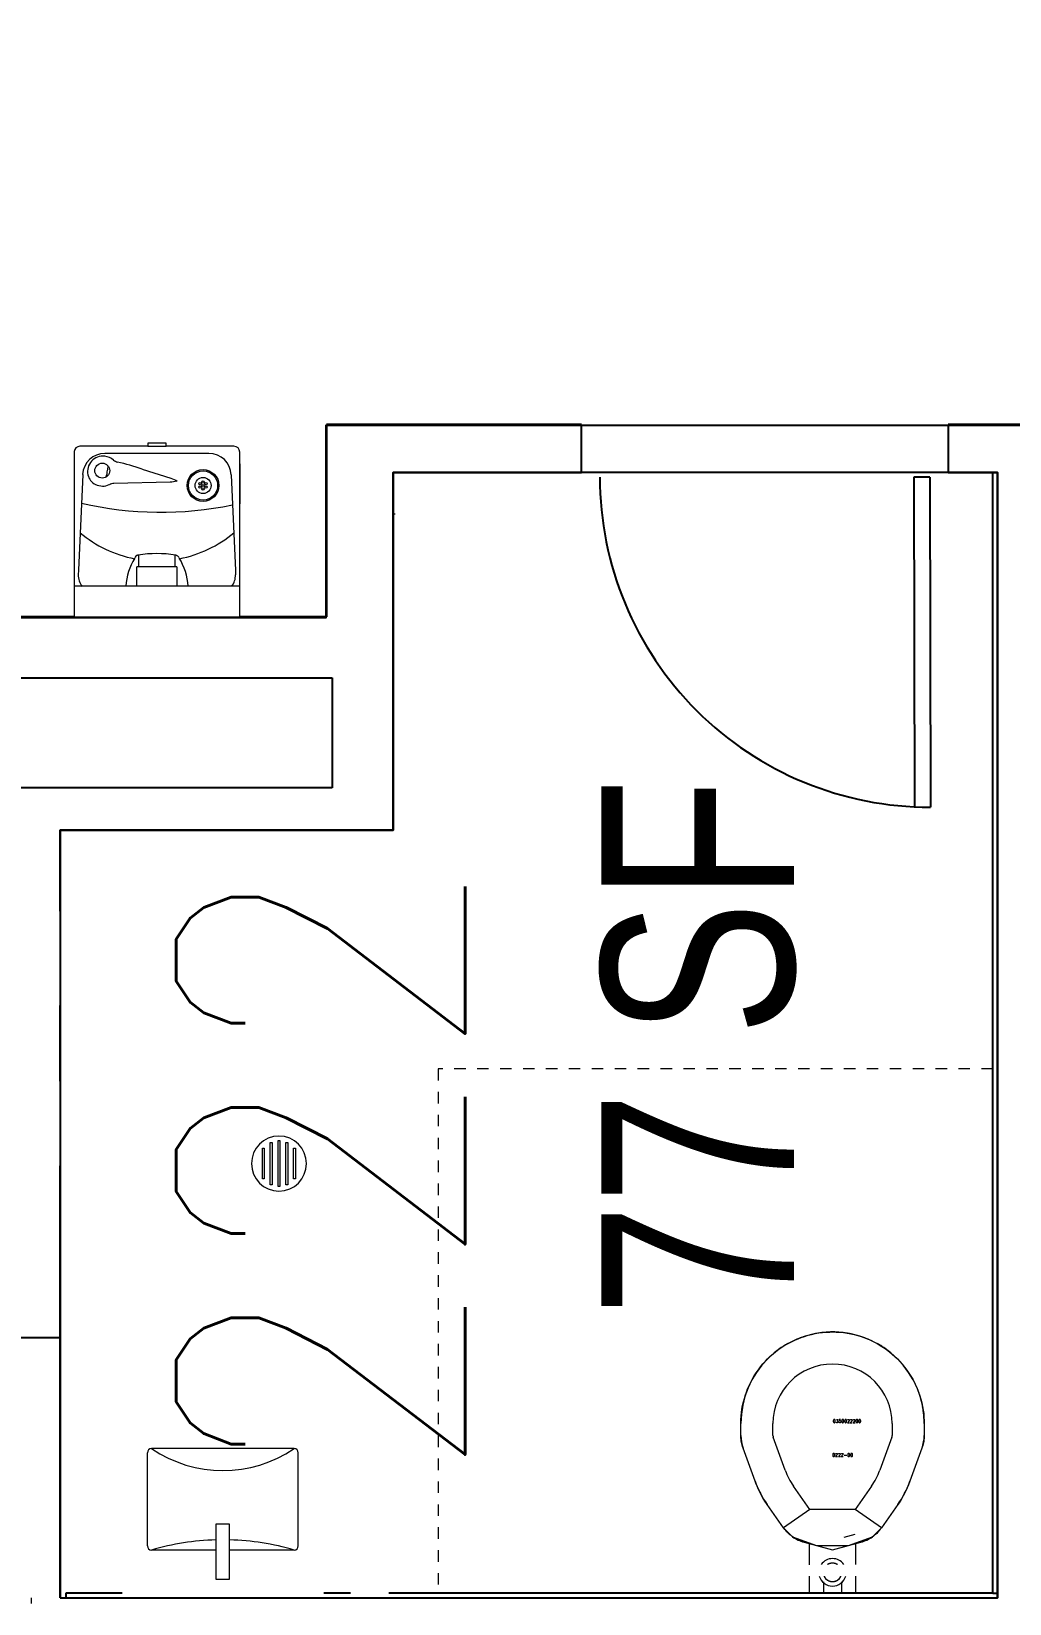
# Model space of a CAD drawing. Header units: inches. Extents: x -234 to 3525, y 0 to 2715.
# Drawn here: x 2808 to 2914.7, y 1606 to 1777.5 of the extents above; entities that cross this region are included whole.
import ezdxf
from ezdxf.enums import TextEntityAlignment as Align

# ---------------------------------------------------------------- set-up
doc = ezdxf.new("R2010")
doc.units = ezdxf.units.IN
doc.header["$LTSCALE"] = 10
doc.header["$MEASUREMENT"] = 0
doc.linetypes.add('Dash 1_8_', pattern=[0.25, 0.125, -0.125])
for name, color, linetype in [('A-DOOR', 2, 'CONTINUOUS'), ('A-IDEN-RNUM', 7, 'CONTINUOUS'), ('A-IDEN-SNUM', 4, 'CONTINUOUS'), ('A-IDEN-VNUM', 4, 'CONTINUOUS'), ('A-WALL', 5, 'CONTINUOUS'), ('AREA-ASSIGN', 7, 'CONTINUOUS'), ('AREA-TEXT', 3, 'CONTINUOUS')]:
    doc.layers.add(name, color=color, linetype=linetype)
doc.layers.add('P-SANR-FIXT', color=2, linetype='CONTINUOUS', lineweight=13)
doc.styles.add('AREA', font='arial.ttf', dxfattribs={"width": 0.75, "height": 21})
doc.styles.add('ROOMSNUMBER', font='TXT.SHX', dxfattribs={"height": 0.03})
doc.styles.add('ROOMVNUMBER', font='simplex.shx', dxfattribs={"width": 0.85})

msp = doc.modelspace()

# ---------------------------------------------------------------- linework, layer by layer
at = {"layer": 'A-DOOR'}
for p, q in [((2906, 1728.88), (2904.25, 1728.87)), ((2904.25, 1728.87), (2904.31, 1692.91)), ((2906, 1728.88), (2906.06, 1692.88))]:
    msp.add_line(p, q, dxfattribs=at)
msp.add_arc((2906, 1728.88), 36, 180, 270.1, dxfattribs=at)
at = {"layer": 'A-WALL', "lineweight": 25}
for p, q in [((2840.19, 1734.62), (2840.19, 1713.63)), ((2868, 1734.62), (2840.19, 1734.62)), ((2868, 1729.37), (2868, 1734.62)), ((2918.62, 1734.62), (2908, 1734.62)), ((2908, 1734.62), (2908, 1729.37)), ((2847.44, 1690.38), (2847.44, 1729.37)), ((2847.44, 1729.37), (2868, 1729.37)), ((2908, 1729.37), (2912.87, 1729.37)), ((2812.66, 1713.63), (2803.19, 1713.63)), ((2840.19, 1713.63), (2830.72, 1713.63)), ((2802.56, 1707), (2840.81, 1707)), ((2840.81, 1707), (2840.81, 1695)), ((2840.81, 1695), (2802.56, 1695)), ((2811.13, 1681.52), (2811.13, 1690.38)), ((2811.13, 1690.38), (2847.44, 1690.38)), ((2811.13, 1662.98), (2811.13, 1671.26)), ((2811.13, 1606.63), (2811.13, 1653.77)), ((2811.13, 1635), (2803.88, 1635)), ((2817.88, 1607.13), (2811.75, 1607.13)), ((2811.75, 1607.13), (2811.75, 1606.63)), ((2842.81, 1607.13), (2839.88, 1607.13)), ((2912.87, 1607.13), (2847, 1607.13)), ((2913.37, 1607.13), (2913.37, 1606.63)), ((2811.13, 1606.63), (2913.37, 1606.63))]:
    msp.add_line(p, q, dxfattribs=at)
at = {"layer": 'A-WALL'}
for p, q in [((2912.87, 1607.13), (2912.87, 1729.37)), ((2912.87, 1729.37), (2913.37, 1729.37)), ((2913.37, 1729.37), (2913.37, 1607.13)), ((2912.87, 1607.13), (2913.37, 1607.13))]:
    msp.add_line(p, q, dxfattribs=at)
at = {"layer": 'A-WALL', "lineweight": 9}
for p, q in [((2847.44, 1724.88), (2847.69, 1724.88)), ((2808, 1606), (2808, 1606.63))]:
    msp.add_line(p, q, dxfattribs=at)
at = {"layer": 'AREA-ASSIGN'}
for points in [[(3231, 2691), (2709, 2691), (2708.51, 2322), (2709, 1893.63), (2811.76, 1893.56), (2811.69, 1782.76), (2807.06, 1782.76), (2807.06, 1783.83), (2701, 1783.87), (2701, 1782.58), (2701, 1743), (2701, 1734.75), (2710, 1734.75), (2803.19, 1734.62), (2803.15, 1713.58), (2840.14, 1713.58), (2840.14, 1734.56), (2918.75, 1734.56), (2918.75, 1628.93), (2967.84, 1628.93), (2967, 2163), (3231, 2163), (3231, 2691)], [(2811.13, 1606.63), (2866.5, 1606.63), (2906.5, 1606.63), (2913.37, 1606.63), (2913.37, 1729.37), (2868, 1729.37), (2847.44, 1729.37), (2847.44, 1690.38), (2811.13, 1690.38), (2811.13, 1635), (2811.13, 1606.63)]]:
    msp.add_lwpolyline(points, close=True, dxfattribs=at)
at = {"layer": 'P-SANR-FIXT', "lineweight": 9}
for p, q in [((2820.7, 1732.25), (2813.28, 1732.25)), ((2819.92, 1732.25), (2815.41, 1732.25)), ((2822.68, 1732.57), (2820.7, 1732.57)), ((2820.7, 1732.57), (2820.7, 1732.25)), ((2820.7, 1732.25), (2822.68, 1732.25)), ((2822.68, 1732.25), (2822.68, 1732.57)), ((2830.09, 1732.25), (2822.68, 1732.25)), ((2827.92, 1732.25), (2823.41, 1732.25)), ((2812.66, 1731.66), (2812.66, 1713.63)), ((2830.72, 1713.63), (2830.72, 1731.62)), ((2812.66, 1730.35), (2812.66, 1725.98)), ((2813.59, 1729.16), (2813.13, 1718.75)), ((2816.16, 1728.91), (2816.21, 1729.17)), ((2816.33, 1729.76), (2816.38, 1730.03)), ((2820.06, 1729.75), (2823.2, 1728.77)), ((2823.2, 1728.77), (2823.39, 1728.71)), ((2823.39, 1728.71), (2823.58, 1728.64)), ((2829.79, 1729.14), (2830.03, 1723.49)), ((2830.72, 1730.35), (2830.72, 1725.98)), ((2823.14, 1728.34), (2816.99, 1728.2)), ((2823.3, 1728.35), (2823.14, 1728.34)), ((2823.5, 1728.36), (2823.3, 1728.35)), ((2823.69, 1728.39), (2823.5, 1728.36)), ((2823.58, 1728.64), (2823.76, 1728.56)), ((2823.88, 1728.45), (2823.69, 1728.39)), ((2823.76, 1728.56), (2823.88, 1728.45)), ((2830.03, 1723.49), (2830.25, 1718.75)), ((2819.32, 1720.15), (2819.26, 1720.06)), ((2819.54, 1720.35), (2819.49, 1720.33)), ((2819.57, 1720.36), (2819.54, 1720.35)), ((2823.84, 1720.35), (2823.8, 1720.36)), ((2824.11, 1720.06), (2824.06, 1720.15)), ((2813.13, 1718.75), (2813.11, 1718.24)), ((2819.5, 1716.99), (2819.5, 1719.11)), ((2823.87, 1719.11), (2819.5, 1719.11)), ((2823.87, 1719.11), (2823.87, 1716.99)), ((2830.25, 1718.75), (2830.26, 1718.24)), ((2830.72, 1716.99), (2812.66, 1716.99)), ((2812.66, 1713.63), (2830.72, 1713.63)), ((2833.19, 1652.32), (2833.19, 1655.68)), ((2833.19, 1655.68), (2833.4, 1655.68)), ((2833.4, 1655.68), (2833.4, 1652.32)), ((2834.04, 1651.69), (2834.04, 1656.31)), ((2834.04, 1656.31), (2834.25, 1656.31)), ((2834.25, 1656.31), (2834.25, 1651.69)), ((2834.9, 1651.5), (2834.9, 1656.5)), ((2834.9, 1656.5), (2835.1, 1656.5)), ((2835.1, 1656.5), (2835.1, 1651.5)), ((2835.75, 1651.69), (2835.75, 1656.31)), ((2835.75, 1656.31), (2835.96, 1656.31)), ((2835.96, 1656.31), (2835.96, 1651.69)), ((2836.6, 1652.32), (2836.6, 1655.68)), ((2836.6, 1655.68), (2836.81, 1655.68)), ((2836.81, 1655.68), (2836.81, 1652.32)), ((2833.4, 1652.32), (2833.19, 1652.32)), ((2834.25, 1651.69), (2834.04, 1651.69)), ((2835.96, 1651.69), (2835.75, 1651.69)), ((2836.81, 1652.32), (2836.6, 1652.32)), ((2835.1, 1651.5), (2834.9, 1651.5)), ((2890.19, 1634.18), (2890.53, 1634.38)), ((2890.53, 1634.38), (2890.89, 1634.56)), ((2890.89, 1634.56), (2891.25, 1634.74)), ((2891.25, 1634.74), (2891.62, 1634.89)), ((2891.62, 1634.89), (2891.95, 1635.03)), ((2891.95, 1635.03), (2892.33, 1635.15)), ((2892.33, 1635.15), (2892.72, 1635.27)), ((2892.72, 1635.27), (2893.1, 1635.37)), ((2893.1, 1635.37), (2893.5, 1635.45)), ((2893.5, 1635.45), (2893.89, 1635.52)), ((2893.89, 1635.52), (2894.29, 1635.57)), ((2894.29, 1635.57), (2894.68, 1635.6)), ((2894.68, 1635.6), (2895.08, 1635.62)), ((2895.08, 1635.62), (2895.38, 1635.63)), ((2895.38, 1635.63), (2895.77, 1635.62)), ((2895.77, 1635.62), (2896.17, 1635.6)), ((2896.17, 1635.6), (2896.57, 1635.56)), ((2896.57, 1635.56), (2896.97, 1635.5)), ((2896.97, 1635.5), (2897.36, 1635.43)), ((2897.36, 1635.43), (2897.75, 1635.34)), ((2897.75, 1635.34), (2898.14, 1635.24)), ((2898.14, 1635.24), (2898.52, 1635.12)), ((2898.52, 1635.12), (2898.8, 1635.03)), ((2898.8, 1635.03), (2899.17, 1634.88)), ((2899.17, 1634.88), (2899.54, 1634.72)), ((2899.54, 1634.72), (2899.9, 1634.55)), ((2899.9, 1634.55), (2900.25, 1634.36)), ((2888.05, 1632.44), (2888.3, 1632.7)), ((2888.3, 1632.7), (2888.59, 1632.98)), ((2888.59, 1632.98), (2888.89, 1633.24)), ((2888.89, 1633.24), (2889.2, 1633.5)), ((2889.2, 1633.5), (2889.52, 1633.74)), ((2889.52, 1633.74), (2889.85, 1633.96)), ((2889.85, 1633.96), (2890.19, 1634.18)), ((2900.25, 1634.36), (2900.59, 1634.16)), ((2900.59, 1634.16), (2900.93, 1633.94)), ((2900.93, 1633.94), (2901.26, 1633.71)), ((2901.26, 1633.71), (2901.58, 1633.47)), ((2901.58, 1633.47), (2901.89, 1633.22)), ((2901.89, 1633.22), (2902.18, 1632.95)), ((2902.18, 1632.95), (2902.45, 1632.7)), ((2902.45, 1632.7), (2902.72, 1632.41)), ((2886.84, 1630.85), (2887.06, 1631.18)), ((2887.06, 1631.18), (2887.29, 1631.51)), ((2887.29, 1631.51), (2887.53, 1631.83)), ((2887.53, 1631.83), (2887.79, 1632.14)), ((2887.79, 1632.14), (2888.05, 1632.44)), ((2902.72, 1632.41), (2902.99, 1632.11)), ((2902.99, 1632.11), (2903.24, 1631.8)), ((2903.24, 1631.8), (2903.48, 1631.48)), ((2903.48, 1631.48), (2903.71, 1631.15)), ((2903.71, 1631.15), (2903.92, 1630.82)), ((2885.98, 1629.05), (2886.12, 1629.42)), ((2886.12, 1629.42), (2886.28, 1629.79)), ((2886.28, 1629.79), (2886.46, 1630.15)), ((2886.46, 1630.15), (2886.64, 1630.5)), ((2886.64, 1630.5), (2886.84, 1630.85)), ((2903.92, 1630.82), (2904.12, 1630.47)), ((2904.12, 1630.47), (2904.31, 1630.12)), ((2904.31, 1630.12), (2904.48, 1629.76)), ((2904.48, 1629.76), (2904.64, 1629.39)), ((2904.64, 1629.39), (2904.77, 1629.05)), ((2885.5, 1627.22), (2885.57, 1627.62)), ((2885.57, 1627.62), (2885.66, 1628.01)), ((2885.66, 1628.01), (2885.76, 1628.39)), ((2885.76, 1628.39), (2885.88, 1628.77)), ((2885.88, 1628.77), (2885.98, 1629.05)), ((2904.77, 1629.05), (2904.9, 1628.67)), ((2904.9, 1628.67), (2905.02, 1628.29)), ((2905.02, 1628.29), (2905.11, 1627.9)), ((2905.11, 1627.9), (2905.2, 1627.51)), ((2905.2, 1627.51), (2905.26, 1627.11)), ((2885.38, 1626.03), (2885.41, 1626.43)), ((2885.38, 1625.63), (2885.38, 1626.03)), ((2885.41, 1626.43), (2885.45, 1626.83)), ((2885.45, 1626.83), (2885.5, 1627.22)), ((2905.26, 1627.11), (2905.32, 1626.72)), ((2905.32, 1626.72), (2905.35, 1626.32)), ((2905.35, 1626.32), (2905.37, 1625.92)), ((2905.37, 1625.92), (2905.38, 1625.63)), ((2885.38, 1624.33), (2885.38, 1625.63)), ((2885.38, 1624.22), (2885.38, 1624.33)), ((2885.38, 1624.06), (2885.38, 1624.22)), ((2888.88, 1624.33), (2888.88, 1625.63)), ((2890.22, 1620.55), (2888.91, 1624.16)), ((2901.84, 1624.16), (2900.53, 1620.55)), ((2901.88, 1625.63), (2901.88, 1624.33)), ((2905.37, 1624.17), (2905.36, 1624.01)), ((2905.38, 1624.33), (2905.37, 1624.17)), ((2905.38, 1625.63), (2905.38, 1624.33)), ((2820.64, 1622.45), (2820.64, 1612.29)), ((2836.65, 1622.91), (2821.1, 1622.91)), ((2837.11, 1612.29), (2837.11, 1622.45)), ((2885.4, 1623.9), (2885.38, 1624.06)), ((2885.42, 1623.74), (2885.4, 1623.9)), ((2885.45, 1623.58), (2885.42, 1623.74)), ((2885.48, 1623.43), (2885.45, 1623.58)), ((2885.52, 1623.27), (2885.48, 1623.43)), ((2885.56, 1623.12), (2885.52, 1623.27)), ((2885.62, 1622.97), (2885.56, 1623.12)), ((2886.93, 1619.35), (2885.62, 1622.97)), ((2905.13, 1622.97), (2903.82, 1619.35)), ((2905.17, 1623.08), (2905.13, 1622.97)), ((2905.22, 1623.23), (2905.17, 1623.08)), ((2905.26, 1623.38), (2905.22, 1623.23)), ((2905.3, 1623.54), (2905.26, 1623.38)), ((2905.32, 1623.7), (2905.3, 1623.54)), ((2905.35, 1623.85), (2905.32, 1623.7)), ((2905.36, 1624.01), (2905.35, 1623.85)), ((2887.02, 1619.13), (2886.93, 1619.35)), ((2887.18, 1618.72), (2887.02, 1619.13)), ((2903.66, 1618.94), (2903.48, 1618.54)), ((2903.82, 1619.35), (2903.66, 1618.94)), ((2887.37, 1618.32), (2887.18, 1618.72)), ((2887.57, 1617.93), (2887.37, 1618.32)), ((2887.78, 1617.54), (2887.57, 1617.93)), ((2888.01, 1617.17), (2887.78, 1617.54)), ((2892.9, 1616.28), (2891.12, 1618.81)), ((2899.63, 1618.81), (2897.85, 1616.28)), ((2902.86, 1617.37), (2902.63, 1617)), ((2903.09, 1617.75), (2902.86, 1617.37)), ((2903.29, 1618.14), (2903.09, 1617.75)), ((2903.48, 1618.54), (2903.29, 1618.14)), ((2888.26, 1616.8), (2888.01, 1617.17)), ((2890.03, 1614.27), (2888.26, 1616.8)), ((2892.9, 1616.28), (2890.03, 1614.27)), ((2892.9, 1616.28), (2890.03, 1614.27)), ((2897.85, 1616.28), (2892.9, 1616.28)), ((2900.72, 1614.27), (2897.85, 1616.28)), ((2900.72, 1614.27), (2897.85, 1616.28)), ((2902.49, 1616.8), (2900.72, 1614.27)), ((2902.63, 1617), (2902.49, 1616.8)), ((2829.61, 1614.65), (2828.11, 1614.65)), ((2828.11, 1614.65), (2828.11, 1608.65)), ((2829.61, 1608.65), (2829.61, 1614.65)), ((2890.03, 1614.27), (2891.02, 1613.29)), ((2890.08, 1614.21), (2890.03, 1614.27)), ((2890.17, 1614.08), (2890.08, 1614.21)), ((2890.27, 1613.96), (2890.17, 1614.08)), ((2890.38, 1613.84), (2890.27, 1613.96)), ((2890.49, 1613.72), (2890.38, 1613.84)), ((2899.73, 1613.29), (2900.72, 1614.27)), ((2900.42, 1613.89), (2900.31, 1613.78)), ((2900.52, 1614.01), (2900.42, 1613.89)), ((2900.62, 1614.14), (2900.52, 1614.01)), ((2900.72, 1614.27), (2900.62, 1614.14)), ((2890.61, 1613.61), (2890.49, 1613.72)), ((2890.73, 1613.51), (2890.61, 1613.61)), ((2890.85, 1613.41), (2890.73, 1613.51)), ((2890.98, 1613.31), (2890.85, 1613.41)), ((2891.11, 1613.22), (2890.98, 1613.31)), ((2891.02, 1613.29), (2893.62, 1612.34)), ((2891.25, 1613.14), (2891.11, 1613.22)), ((2891.39, 1613.06), (2891.25, 1613.14)), ((2891.53, 1612.98), (2891.39, 1613.06)), ((2891.67, 1612.91), (2891.53, 1612.98)), ((2891.82, 1612.85), (2891.67, 1612.91)), ((2891.97, 1612.79), (2891.82, 1612.85)), ((2892.12, 1612.74), (2891.97, 1612.79)), ((2892.27, 1612.7), (2892.12, 1612.74)), ((2892.27, 1612.7), (2895.38, 1611.87)), ((2892.88, 1610.24), (2892.88, 1612.61)), ((2893.62, 1612.34), (2897.13, 1612.34)), ((2895.38, 1611.87), (2898.48, 1612.7)), ((2896.63, 1613.24), (2897.86, 1613.57)), ((2897.13, 1612.34), (2899.73, 1613.29)), ((2897.88, 1612.61), (2897.88, 1610.25)), ((2898.55, 1612.72), (2898.48, 1612.7)), ((2898.7, 1612.77), (2898.55, 1612.72)), ((2898.85, 1612.82), (2898.7, 1612.77)), ((2899, 1612.88), (2898.85, 1612.82)), ((2899.14, 1612.94), (2899, 1612.88)), ((2899.29, 1613.01), (2899.14, 1612.94)), ((2899.43, 1613.09), (2899.29, 1613.01)), ((2899.56, 1613.17), (2899.43, 1613.09)), ((2899.7, 1613.26), (2899.56, 1613.17)), ((2899.83, 1613.35), (2899.7, 1613.26)), ((2899.95, 1613.45), (2899.83, 1613.35)), ((2900.08, 1613.55), (2899.95, 1613.45)), ((2900.2, 1613.66), (2900.08, 1613.55)), ((2900.31, 1613.78), (2900.2, 1613.66)), ((2828.11, 1611.84), (2821.1, 1611.84)), ((2836.65, 1611.84), (2829.61, 1611.84)), ((2895.06, 1610.36), (2895.02, 1610.35)), ((2895.1, 1610.37), (2895.06, 1610.36)), ((2895.14, 1610.39), (2895.1, 1610.37)), ((2895.17, 1610.39), (2895.14, 1610.39)), ((2895.21, 1610.4), (2895.17, 1610.39)), ((2895.25, 1610.41), (2895.21, 1610.4)), ((2895.29, 1610.41), (2895.25, 1610.41)), ((2895.33, 1610.41), (2895.29, 1610.41)), ((2895.38, 1610.41), (2895.33, 1610.41)), ((2895.4, 1610.41), (2895.38, 1610.41)), ((2895.44, 1610.41), (2895.4, 1610.41)), ((2895.48, 1610.41), (2895.44, 1610.41)), ((2895.52, 1610.4), (2895.48, 1610.41)), ((2895.56, 1610.4), (2895.52, 1610.4)), ((2895.6, 1610.39), (2895.56, 1610.4)), ((2895.64, 1610.38), (2895.6, 1610.39)), ((2895.67, 1610.37), (2895.64, 1610.38)), ((2895.71, 1610.36), (2895.67, 1610.37)), ((2895.75, 1610.34), (2895.71, 1610.36)), ((2828.11, 1608.65), (2829.61, 1608.65)), ((2892.88, 1607.13), (2892.88, 1609)), ((2894.46, 1608.99), (2894.48, 1608.95)), ((2894.48, 1608.95), (2894.49, 1608.91)), ((2894.49, 1608.91), (2894.51, 1608.88)), ((2894.51, 1608.88), (2894.54, 1608.84)), ((2894.54, 1608.84), (2894.56, 1608.81)), ((2894.56, 1608.81), (2894.58, 1608.78)), ((2894.58, 1608.78), (2894.61, 1608.75)), ((2894.61, 1608.75), (2894.64, 1608.72)), ((2894.64, 1608.72), (2894.66, 1608.69)), ((2894.66, 1608.69), (2894.69, 1608.66)), ((2894.69, 1608.66), (2894.72, 1608.64)), ((2894.87, 1610.28), (2894.84, 1610.26)), ((2894.91, 1610.3), (2894.87, 1610.28)), ((2894.95, 1610.32), (2894.91, 1610.3)), ((2894.98, 1610.33), (2894.95, 1610.32)), ((2895.02, 1610.35), (2894.98, 1610.33)), ((2895.79, 1610.33), (2895.75, 1610.34)), ((2895.82, 1610.31), (2895.79, 1610.33)), ((2895.86, 1610.29), (2895.82, 1610.31)), ((2895.89, 1610.27), (2895.86, 1610.29)), ((2895.93, 1610.25), (2895.89, 1610.27)), ((2896.01, 1608.62), (2896.04, 1608.65)), ((2896.04, 1608.65), (2896.07, 1608.67)), ((2896.07, 1608.67), (2896.1, 1608.7)), ((2896.1, 1608.7), (2896.13, 1608.73)), ((2896.13, 1608.73), (2896.15, 1608.76)), ((2896.15, 1608.76), (2896.18, 1608.79)), ((2896.18, 1608.79), (2896.2, 1608.83)), ((2896.2, 1608.83), (2896.22, 1608.86)), ((2896.22, 1608.86), (2896.24, 1608.89)), ((2896.24, 1608.89), (2896.26, 1608.93)), ((2896.26, 1608.93), (2896.28, 1608.97)), ((2896.28, 1608.97), (2896.3, 1609)), ((2897.88, 1609), (2897.88, 1607.13)), ((2894.38, 1608.36), (2894.38, 1607.13)), ((2894.72, 1608.64), (2894.76, 1608.61)), ((2894.76, 1608.61), (2894.79, 1608.59)), ((2894.79, 1608.59), (2894.82, 1608.56)), ((2894.82, 1608.56), (2894.86, 1608.54)), ((2894.86, 1608.54), (2894.89, 1608.52)), ((2894.89, 1608.52), (2894.93, 1608.5)), ((2894.93, 1608.5), (2894.96, 1608.49)), ((2894.96, 1608.49), (2895, 1608.47)), ((2895, 1608.47), (2895.04, 1608.46)), ((2895.04, 1608.46), (2895.08, 1608.44)), ((2895.08, 1608.44), (2895.11, 1608.43)), ((2895.11, 1608.43), (2895.15, 1608.42)), ((2895.15, 1608.42), (2895.19, 1608.41)), ((2895.19, 1608.41), (2895.23, 1608.41)), ((2895.23, 1608.41), (2895.27, 1608.4)), ((2895.27, 1608.4), (2895.31, 1608.4)), ((2895.31, 1608.4), (2895.35, 1608.4)), ((2895.35, 1608.4), (2895.38, 1608.4)), ((2895.38, 1608.4), (2895.42, 1608.4)), ((2895.42, 1608.4), (2895.46, 1608.4)), ((2895.46, 1608.4), (2895.5, 1608.4)), ((2895.5, 1608.4), (2895.54, 1608.41)), ((2895.54, 1608.41), (2895.58, 1608.42)), ((2895.58, 1608.42), (2895.61, 1608.43)), ((2895.61, 1608.43), (2895.65, 1608.44)), ((2895.65, 1608.44), (2895.69, 1608.45)), ((2895.69, 1608.45), (2895.73, 1608.46)), ((2895.73, 1608.46), (2895.77, 1608.48)), ((2895.77, 1608.48), (2895.8, 1608.49)), ((2895.8, 1608.49), (2895.84, 1608.51)), ((2895.84, 1608.51), (2895.88, 1608.53)), ((2895.88, 1608.53), (2895.91, 1608.55)), ((2895.91, 1608.55), (2895.94, 1608.57)), ((2895.94, 1608.57), (2895.98, 1608.6)), ((2895.98, 1608.6), (2896.01, 1608.62)), ((2896.38, 1607.13), (2896.38, 1608.36))]:
    msp.add_line(p, q, dxfattribs=at)
at = {"layer": 'P-SANR-FIXT', "linetype": 'Dash 1_8_', "lineweight": 9}
for p, q in [((2852.38, 1664.32), (2852.38, 1607.13)), ((2912.87, 1664.32), (2852.38, 1664.32))]:
    msp.add_line(p, q, dxfattribs=at)
at = {"layer": 'P-SANR-FIXT', "lineweight": 9}
for centre, radius in [((2826.72, 1727.97), 1.73), ((2826.72, 1727.97), 1.59), ((2826.72, 1727.97), 0.875), ((2826.39, 1728.16), 0.125), ((2826.39, 1727.79), 0.125), ((2826.72, 1728.35), 0.125), ((2826.72, 1727.97), 0.125), ((2826.72, 1727.6), 0.125), ((2827.04, 1728.16), 0.125), ((2827.04, 1727.79), 0.125)]:
    msp.add_circle(centre, radius, dxfattribs=at)
for centre, radius, start, end in [((2813.28, 1731.63), 0.62, 90, 177.1403), ((2830.09, 1731.62), 0.633, 0, 90), ((2816.01, 1729.04), 2.43, 90.0791, 177.0224), ((2815.78, 1729.51), 1.66, 82.6943, 192.8695), ((2815.76, 1729.25), 1.92, 51.2272, 83.1023), ((2821.72, -2398.23), 4129.7, 89.92169, 90.07915), ((2817.69, 1731.6), 1.12, 229.3661, 254.4886), ((2811.17, 1703.94), 27.3, 70.9842, 76.8247), ((2827.36, 1729.04), 2.43, 2.4758, 89.9217), ((2815.66, 1729.47), 1.54, 192.6373, 244.8968), ((2817.09, 1726.95), 1.25, 94.2794, 118.1279), ((2822.12, 1764.08), 39.02, 257.1596, 281.5192), ((2821.69, 1732.73), 12.98, 229.7668, 259.1007), ((2821.69, 1732.73), 12.98, 280.8779, 310.2074), ((2819.77, 1719.89), 0.523, 122.7079, 150.2901), ((2820.19, 1717.13), 3.29, 99.412, 100.8848), ((2821.69, 1708.17), 12.37, 80.5333, 99.4667), ((2868.69, 1719.78), 49.01, 179.3051, 180.7896), ((2771.23, 1719.77), 52.46, 359.2765, 0.6634), ((2823.18, 1717.12), 3.3, 79.1316, 80.5864), ((2823.65, 1719.92), 0.465, 28.4984, 66.5802), ((2825.25, 1716.44), 6.99, 148.9021, 175.5244), ((2818.13, 1716.44), 6.99, 4.4756, 31.1152), ((2815.13, 1718.19), 2.02, 178.7709, 217.5492), ((2828.24, 1718.19), 2.02, 322.8759, 1.2291), ((2835, 1654), 3, 0, 180), ((2835, 1654), 3, 180, 0), ((2895.38, 1625.63), 10, 90, 180), ((2895.38, 1625.63), 10, 110, 111.173), ((2895.38, 1625.63), 10, 104.1644, 110), ((2895.38, 1625.63), 10, 90, 100.6696), ((2895.38, 1625.63), 10, 0, 90), ((2895.38, 1625.63), 10, 79.3304, 90), ((2895.38, 1625.63), 10, 70, 75.8356), ((2895.38, 1625.63), 10, 68.827, 70), ((2895.38, 1625.63), 10, 119.1638, 122.5), ((2895.38, 1625.63), 10, 57.5, 60.8362), ((2895.38, 1625.63), 10, 147.5, 150.8362), ((2895.38, 1625.63), 6.5, 90, 180), ((2895.38, 1625.63), 6.5, 0, 90), ((2895.38, 1625.63), 10, 29.1638, 32.5), ((2895.38, 1625.63), 10, 158.827, 160), ((2895.38, 1625.63), 10, 20, 21.173), ((2895.38, 1625.63), 10, 160, 165.8356), ((2895.38, 1625.63), 10, 14.4348, 20), ((2895.38, 1625.63), 10, 169.3304, 180), ((2895.38, 1625.63), 10, 0, 10.6696), ((2889.38, 1624.33), 4, 180, 200), ((2889.38, 1624.33), 0.5, 180, 200), ((2901.38, 1624.33), 0.5, 340, 0), ((2901.38, 1624.33), 4, 340, 0), ((2821.1, 1622.45), 0.457, 90, 180), ((2828.88, 1634.34), 13.83, 235.7711, 304.2289), ((2836.65, 1622.45), 0.457, 0, 90), ((2897.27, 1623.11), 11, 200, 215), ((2897.27, 1623.11), 7.5, 200, 215), ((2893.48, 1623.11), 7.5, 325, 340), ((2893.48, 1623.11), 11, 325, 340), ((2821.1, 1612.29), 0.457, 180, 270), ((2828.88, 1585.3), 27.66, 91.5774, 106.3358), ((2828.88, 1585.3), 27.66, 73.6642, 88.465), ((2836.65, 1612.29), 0.457, 270, 0), ((2893.31, 1616.56), 4, 235, 255), ((2897.44, 1616.56), 4, 285, 305), ((2895.38, 1609.41), 1.5, 34.8939, 145.2265), ((2895.38, 1609.41), 1.01, 90, 120.0055), ((2895.38, 1609.41), 1.01, 59.9945, 90), ((2895.38, 1609.41), 1.5, 196.0792, 343.9208), ((2895.38, 1609.41), 1.01, 204.4475, 270), ((2895.38, 1609.41), 1.01, 270, 335.5525)]:
    msp.add_arc(centre, radius, start, end, dxfattribs=at)
msp.add_ellipse((2815.72, 1729.59), major_axis=(0, 0.816), ratio=0.998952, dxfattribs=at)
for centre, major_axis, ratio, start_param, end_param in [((2817.79, 1729.17), (0, 1.58), 0.998838, 1.184899, 1.570796), ((2815.77, 1729.61), (1.71, 0), 0.998128, 4.248139, 5.148329)]:
    msp.add_ellipse(centre, major_axis=major_axis, ratio=ratio, start_param=start_param, end_param=end_param, dxfattribs=at)

# ---------------------------------------------------------------- texts
at = {"layer": 'A-IDEN-RNUM', "style": 'ROOMSNUMBER'}
msp.add_text('0222-00', height=0.36, rotation=360, dxfattribs=at).set_placement((2896.48, 1622.21), align=Align.MIDDLE_CENTER)
at = {"layer": 'A-IDEN-SNUM', "style": 'ROOMSNUMBER'}
msp.add_text('0350022200', height=0.36, rotation=360, dxfattribs=at).set_placement((2896.96, 1625.91), align=Align.MIDDLE_CENTER)
at = {"layer": 'A-IDEN-VNUM', "style": 'ROOMVNUMBER', "width": 0.85}
msp.add_text('222', height=31.5, rotation=90, dxfattribs=at).set_placement((2839.55, 1653.24), align=Align.MIDDLE_CENTER)
at = {"layer": 'AREA-TEXT', "insert": (2870.17, 1637.35), "char_height": 21, "attachment_point": 1, "rotation": 90, "style": 'AREA'}
msp.add_mtext('77 SF', dxfattribs=at)

doc.saveas('drawing.dxf')
